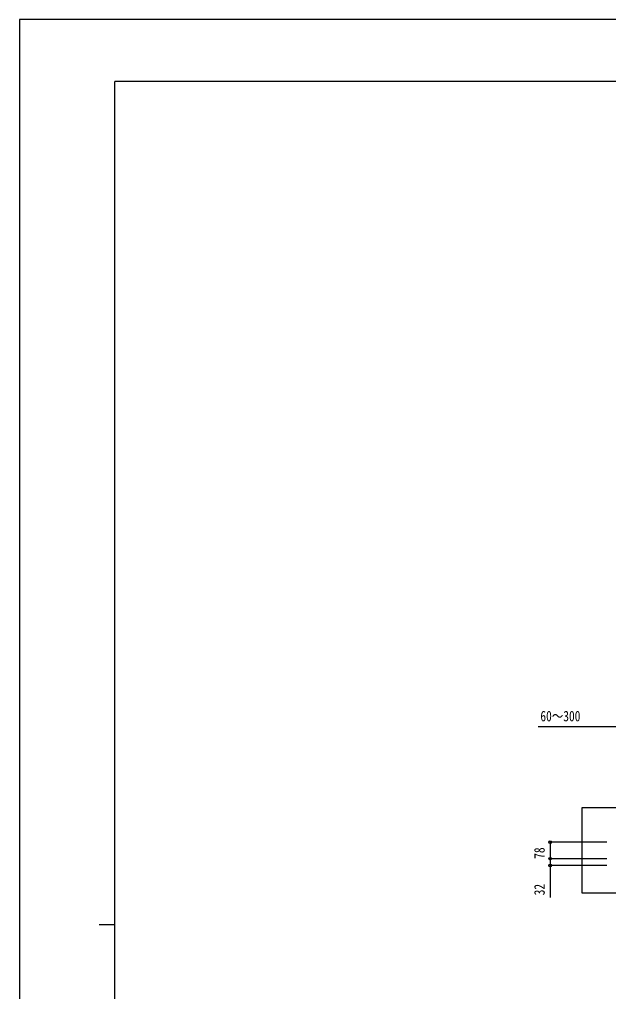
# Model space of a CAD drawing. Units: millimetres, scale not verified. Extents: x -6308 to 6308, y -4455 to 4455.
# Drawn here: x -6308 to -3532, y -128 to 4455 of the extents above; entities that cross this region are included whole.
import ezdxf
from ezdxf.enums import TextEntityAlignment as Align

# ---------------------------------------------------------------- set-up
doc = ezdxf.new("R2010")
doc.units = ezdxf.units.MM
doc.header["$LTSCALE"] = 20
for name, color, linetype in [('0-4_YKK_A1', 4, 'Continuous'), ('0-5_YKK_D', 6, 'Continuous'), ('0-6_YKK_ZWAK', 7, 'Continuous')]:
    doc.layers.add(name, color=color, linetype=linetype)
doc.styles.add('ＭＳ ゴシック', font='')
doc.styles.get('ＭＳ ゴシック').set_extended_font_data('MS Gothic')

msp = doc.modelspace()

# ---------------------------------------------------------------- linework, layer by layer
at = {"layer": '0-4_YKK_A1'}
msp.add_lwpolyline([(-3257.47, 498.1), (-3257.47, 737.1), (-3657.47, 737.1), (-3657.47, 337.1), (-3257.47, 337.1), (-3257.47, 466.1)], dxfattribs=at)
at = {"layer": '0-5_YKK_D'}
for p, q in [((-3539.57, 576.1), (-3808.47, 576.1)), ((-3807.47, 576.1), (-3807.47, 498.1)), ((-3539.57, 498.1), (-3808.47, 498.1)), ((-3539.57, 498.1), (-3808.47, 498.1)), ((-3539.57, 466.1), (-3808.47, 466.1))]:
    msp.add_line(p, q, dxfattribs=at)
for points in [[(-3457.47, 1120.4), (-3518.07, 1120.4), (-3863.67, 1120.4)], [(-3807.47, 498.1), (-3807.47, 466.1), (-3807.47, 314.9)]]:
    msp.add_lwpolyline(points, dxfattribs=at)
for centre in [(-3807.47, 576.1), (-3807.47, 498.1), (-3807.47, 498.1), (-3807.47, 466.1)]:
    msp.add_circle(centre, 6.38, dxfattribs=at)
at = {"layer": '0-6_YKK_ZWAK'}
for p, q in [((5842.53, 4162.5), (-5857.47, 4162.5)), ((-5857.47, -3787.5), (-5857.47, 4162.5)), ((-5932.47, 187.5), (-5857.47, 187.5))]:
    msp.add_line(p, q, dxfattribs=at)
msp.add_lwpolyline([(-6307.5, -4455), (6307.5, -4455), (6307.5, 4455), (-6307.5, 4455)], close=True, dxfattribs=at)

# ---------------------------------------------------------------- texts
at = {"layer": '0-5_YKK_D', "style": 'ＭＳ ゴシック', "width": 0.8}
msp.add_text('60～300', height=49.49, dxfattribs=at).set_placement((-3853.17, 1130.9), align=Align.BOTTOM_LEFT)
for s, p in [('78', (-3817.97, 497.5)), ('32', (-3817.97, 325.4))]:
    msp.add_text(s, height=49.49, rotation=90, dxfattribs=at).set_placement(p, align=Align.BOTTOM_LEFT)

doc.saveas('drawing.dxf')
